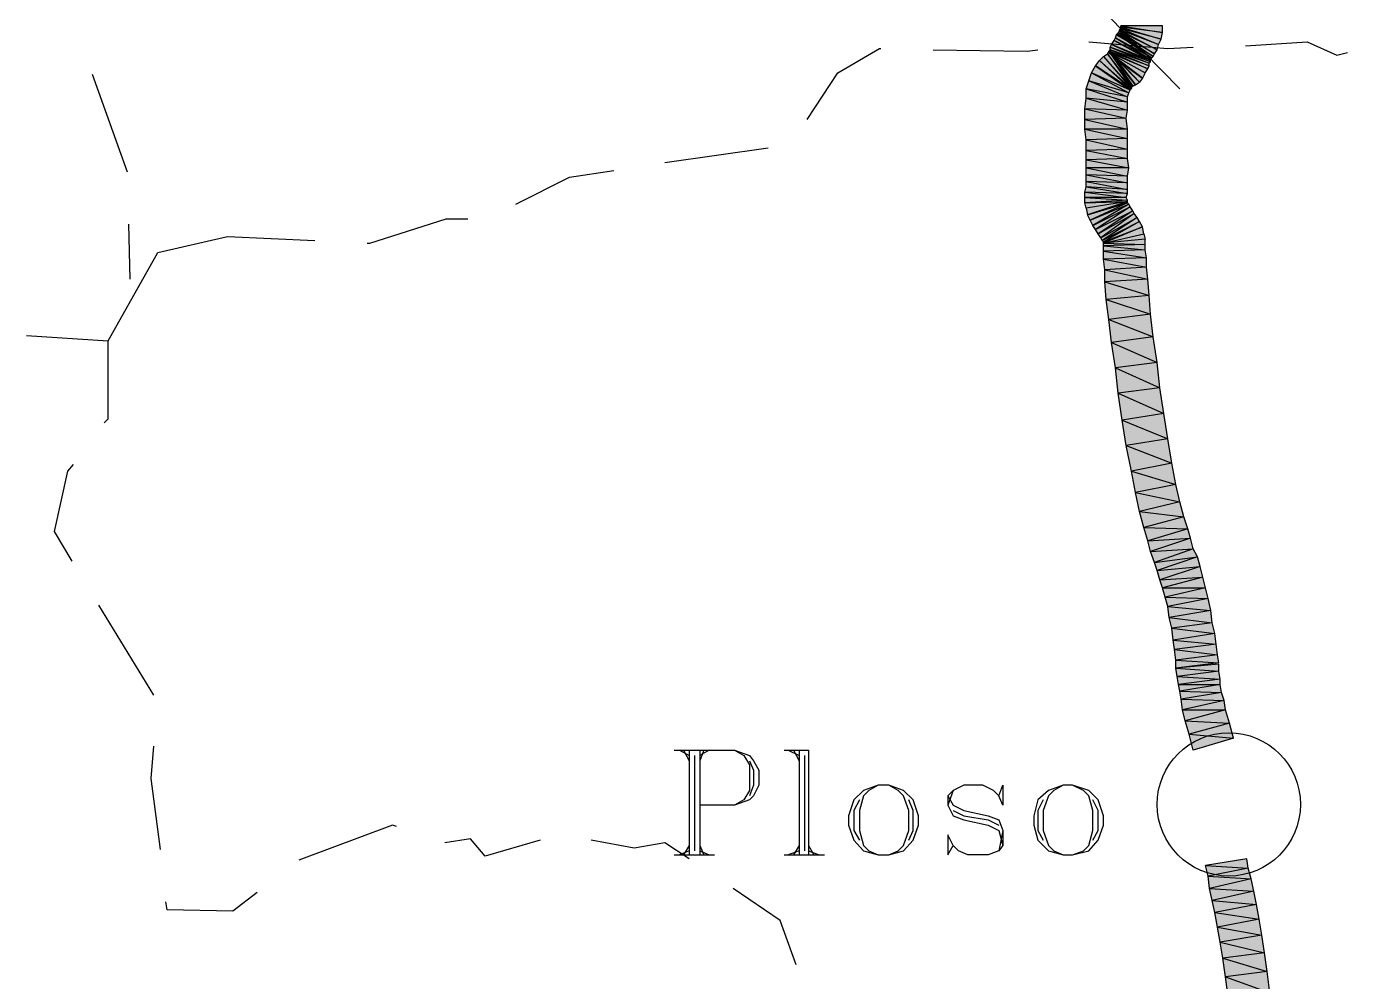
# Model space of a CAD drawing. Header units: millimetres. Extents: x 658 to 813, y 806 to 883.
# Drawn here: x 801.383 to 804.378, y 862.86 to 865.024 of the extents above; entities that cross this region are included whole.
import ezdxf

# ---------------------------------------------------------------- set-up
doc = ezdxf.new("R2010")
doc.units = ezdxf.units.MM
doc.header["$LTSCALE"] = 0.1
doc.linetypes.add('atContinuous2', pattern=[0])
for name, color, linetype in [('BATKAB', 7, 'Continuous'), ('KLEKTOR2', 7, 'Continuous'), ('SYMBOL', 7, 'Continuous'), ('TEXT', 8, 'Continuous'), ('zat_Mask_solid', 7, 'Continuous')]:
    doc.layers.add(name, color=color, linetype=linetype)

msp = doc.modelspace()

# ---------------------------------------------------------------- hatches: boundary and pattern name
at = {"layer": 'KLEKTOR2'}
for points in [[(803.8548, 865.0077), (803.9338, 864.953), (803.8517, 864.9986)], [(803.9368, 864.9561), (803.8548, 865.0077), (803.9338, 864.953)], [(803.8517, 864.9986), (803.9308, 864.95), (803.8487, 864.9925)], [(803.9338, 864.953), (803.8517, 864.9986), (803.9308, 864.95)], [(803.8578, 864.9469), (803.9125, 864.9074), (803.9064, 864.8983)], [(803.8791, 864.6277), (803.7879, 864.5973), (803.8791, 864.6247)], [(803.7879, 864.5973), (803.8791, 864.6247), (803.794, 864.5852)], [(803.8791, 864.6247), (803.794, 864.5852), (803.8821, 864.6217)], [(803.794, 864.5852), (803.8821, 864.6217), (803.8, 864.573)], [(803.8821, 864.6217), (803.8, 864.573), (803.8852, 864.6156)], [(803.8, 864.573), (803.8852, 864.6156), (803.8061, 864.5639)], [(803.8852, 864.6156), (803.8061, 864.5639), (803.8912, 864.6065)], [(803.8061, 864.5639), (803.8912, 864.6065), (803.8122, 864.5548)], [(803.8912, 864.6065), (803.8122, 864.5548), (803.8943, 864.6004)], [(803.8122, 864.5548), (803.8943, 864.6004), (803.8183, 864.5457)], [(803.8943, 864.6004), (803.8183, 864.5457), (803.9004, 864.5913)], [(803.8183, 864.5457), (803.9004, 864.5913), (803.8213, 864.5396)], [(803.9004, 864.5913), (803.8213, 864.5396), (803.9064, 864.5821)], [(803.8213, 864.5396), (803.9064, 864.5821), (803.8244, 864.5365)], [(803.9064, 864.5821), (803.8244, 864.5365), (803.9125, 864.57)], [(803.9186, 864.5426), (803.8244, 864.5335), (803.9186, 864.5305)], [(803.8244, 864.5335), (803.9186, 864.5305), (803.8244, 864.5274)], [(803.9186, 864.5305), (803.8244, 864.5274), (803.9186, 864.5183)], [(803.8244, 864.5274), (803.9186, 864.5183), (803.8244, 864.5153)], [(803.9186, 864.5183), (803.8244, 864.5153), (803.9216, 864.5001)], [(803.8244, 864.5153), (803.9216, 864.5001), (803.8244, 864.497)], [(803.9216, 864.5001), (803.8244, 864.497), (803.9216, 864.4788)], [(803.8244, 864.497), (803.9216, 864.4788), (803.8274, 864.4727)], [(803.9216, 864.4788), (803.8274, 864.4727), (803.9247, 864.4514)], [(803.8274, 864.4727), (803.9247, 864.4514), (803.8274, 864.4453)], [(803.9247, 864.4514), (803.8274, 864.4453), (803.9277, 864.4149)], [(803.8274, 864.4453), (803.9277, 864.4149), (803.8304, 864.4058)], [(803.9277, 864.4149), (803.8304, 864.4058), (803.9308, 864.3724)], [(803.8304, 864.4058), (803.9308, 864.3724), (803.8365, 864.3602)], [(803.9308, 864.3724), (803.8365, 864.3602), (803.9368, 864.3207)], [(803.8365, 864.3602), (803.9368, 864.3207), (803.8426, 864.3085)], [(803.9368, 864.3207), (803.8426, 864.3085), (803.946, 864.2629)], [(803.8426, 864.3085), (803.946, 864.2629), (803.8517, 864.2508)], [(803.946, 864.2629), (803.8517, 864.2508), (803.952, 864.2052)], [(803.8517, 864.2508), (803.952, 864.2052), (803.8578, 864.193)], [(803.952, 864.2052), (803.8578, 864.193), (803.9612, 864.1474)], [(803.8578, 864.193), (803.9612, 864.1474), (803.8669, 864.1322)], [(803.9612, 864.1474), (803.8669, 864.1322), (803.9703, 864.0896)], [(803.8669, 864.1322), (803.9703, 864.0896), (803.876, 864.0744)], [(803.9703, 864.0896), (803.876, 864.0744), (803.9794, 864.0349)], [(803.876, 864.0744), (803.9794, 864.0349), (803.8882, 864.0167)], [(803.9794, 864.0349), (803.8882, 864.0167), (803.9885, 863.9863)], [(803.8882, 864.0167), (803.9885, 863.9863), (803.8973, 863.968)], [(803.9885, 863.9863), (803.8973, 863.968), (803.9976, 863.9468)], [(803.8973, 863.968), (803.9976, 863.9468), (803.9064, 863.9255)], [(803.9976, 863.9468), (803.9064, 863.9255), (804.0068, 863.9133)], [(803.9064, 863.9255), (804.0068, 863.9133), (803.9156, 863.889)], [(804.0068, 863.9133), (803.9156, 863.889), (804.0159, 863.886)], [(803.9156, 863.889), (804.0159, 863.886), (803.9247, 863.8586)], [(804.0159, 863.886), (803.9247, 863.8586), (804.022, 863.8647)], [(803.9247, 863.8586), (804.022, 863.8647), (803.9308, 863.8343)], [(804.022, 863.8647), (803.9308, 863.8343), (804.028, 863.8404)], [(803.9308, 863.8343), (804.028, 863.8404), (803.9399, 863.81)], [(804.028, 863.8404), (803.9399, 863.81), (804.0372, 863.8221)], [(803.9399, 863.81), (804.0372, 863.8221), (803.946, 863.7917)], [(804.0372, 863.8221), (803.946, 863.7917), (804.0432, 863.8008)], [(803.946, 863.7917), (804.0432, 863.8008), (803.952, 863.7704)], [(804.0432, 863.8008), (803.952, 863.7704), (804.0493, 863.7765)], [(803.952, 863.7704), (804.0493, 863.7765), (803.9581, 863.7522)], [(804.0493, 863.7765), (803.9581, 863.7522), (804.0554, 863.7522)], [(803.9581, 863.7522), (804.0554, 863.7522), (803.9642, 863.7309)], [(804.0554, 863.7522), (803.9642, 863.7309), (804.0615, 863.7279)], [(803.9642, 863.7309), (804.0615, 863.7279), (803.9703, 863.7096)], [(804.0615, 863.7279), (803.9703, 863.7096), (804.0676, 863.7005)], [(803.9703, 863.7096), (804.0676, 863.7005), (803.9733, 863.6853)], [(804.0676, 863.7005), (803.9733, 863.6853), (804.0706, 863.6732)], [(803.9733, 863.6853), (804.0706, 863.6732), (803.9794, 863.661)], [(804.0706, 863.6732), (803.9794, 863.661), (804.0767, 863.6488)], [(803.9794, 863.661), (804.0767, 863.6488), (803.9824, 863.6336)], [(804.0767, 863.6488), (803.9824, 863.6336), (804.0797, 863.6245)], [(803.9824, 863.6336), (804.0797, 863.6245), (803.9855, 863.6124)], [(804.0797, 863.6245), (803.9855, 863.6124), (804.0828, 863.6002)], [(803.9855, 863.6124), (804.0828, 863.6002), (803.9885, 863.588)], [(804.0828, 863.6002), (803.9885, 863.588), (804.0858, 863.582)], [(803.9885, 863.588), (804.0858, 863.582), (803.9885, 863.5698)], [(804.0858, 863.5789), (803.9885, 863.5698), (804.0858, 863.5637)], [(803.9885, 863.5698), (804.0858, 863.5637), (803.9916, 863.5516)], [(804.0858, 863.5637), (803.9916, 863.5516), (804.0888, 863.5455)], [(804.1496, 863.1381), (804.0554, 863.1229), (804.1527, 863.1168)], [(804.0554, 863.1229), (804.1527, 863.1168), (804.0615, 863.0986)], [(804.1527, 863.1168), (804.0615, 863.0986), (804.1588, 863.0925)], [(804.0615, 863.0986), (804.1588, 863.0925), (804.0645, 863.0712)], [(804.1588, 863.0925), (804.0645, 863.0712), (804.1648, 863.0651)], [(804.0645, 863.0712), (804.1648, 863.0651), (804.0706, 863.0439)], [(804.1648, 863.0651), (804.0706, 863.0439), (804.1709, 863.0347)], [(804.0706, 863.0439), (804.1709, 863.0347), (804.0767, 863.0165)], [(804.1709, 863.0347), (804.0767, 863.0165), (804.177, 863.0013)], [(804.0767, 863.0165), (804.177, 863.0013), (804.0828, 862.9831)], [(804.177, 863.0013), (804.0828, 862.9831), (804.1831, 862.9648)], [(804.0828, 862.9831), (804.1831, 862.9648), (804.0888, 862.9496)], [(804.1831, 862.9648), (804.0888, 862.9496), (804.1892, 862.9253)], [(804.0888, 862.9496), (804.1892, 862.9253), (804.0949, 862.9131)], [(804.1892, 862.9253), (804.0949, 862.9131), (804.1952, 862.8827)], [(804.0949, 862.9131), (804.1952, 862.8827), (804.101, 862.8706)], [(804.1952, 862.8827), (804.101, 862.8706), (804.2013, 862.8341)], [(804.101, 862.8706), (804.2013, 862.8341), (804.1071, 862.825)]]:
    msp.add_hatch(color=7, dxfattribs=at).paths.add_polyline_path(points)
h = msp.add_hatch(color=7, dxfattribs=at)
h.paths.add_polyline_path([(803.949, 864.9834), (803.8608, 865.0169), (803.946, 864.9713)])
h.paths.add_polyline_path([(803.8608, 865.0169), (803.946, 864.9713), (803.8608, 865.0138)], flags=17)
h = msp.add_hatch(color=7, dxfattribs=at)
h.paths.add_polyline_path([(803.9581, 865.026), (803.8639, 865.026), (803.9581, 865.0108)], flags=17)
h.paths.add_polyline_path([(803.8639, 865.026), (803.9581, 865.0108), (803.8639, 865.0229)], flags=17)
h = msp.add_hatch(color=7, dxfattribs=at)
h.paths.add_polyline_path([(803.9581, 865.0108), (803.8639, 865.0229), (803.9551, 864.9956)])
h.paths.add_polyline_path([(803.8639, 865.0229), (803.9551, 864.9956), (803.8639, 865.0199)], flags=17)
h = msp.add_hatch(color=7, dxfattribs=at)
h.paths.add_polyline_path([(803.9308, 864.9469), (803.8426, 864.9834), (803.9308, 864.9439)], flags=17)
h.paths.add_polyline_path([(803.8426, 864.9834), (803.9308, 864.9439), (803.8396, 864.9773)])
h = msp.add_hatch(color=7, dxfattribs=at)
h.paths.add_polyline_path([(803.9308, 864.95), (803.8487, 864.9925), (803.9308, 864.9469)], flags=17)
h.paths.add_polyline_path([(803.8487, 864.9925), (803.9308, 864.9469), (803.8426, 864.9834)])
h = msp.add_hatch(color=7, dxfattribs=at)
h.paths.add_polyline_path([(803.8882, 864.8861), (803.8244, 864.9561), (803.8882, 864.8831)], flags=17)
h.paths.add_polyline_path([(803.8244, 864.9561), (803.8882, 864.8831), (803.8152, 864.9469)])
h.paths.add_polyline_path([(803.8882, 864.8831), (803.8152, 864.9469), (803.8852, 864.8831)], flags=17)
h = msp.add_hatch(color=7, dxfattribs=at)
h.paths.add_polyline_path([(803.9277, 864.9409), (803.8396, 864.9713), (803.9277, 864.9348)], flags=17)
h.paths.add_polyline_path([(803.8396, 864.9713), (803.9277, 864.9348), (803.8365, 864.9682)])
h = msp.add_hatch(color=7, dxfattribs=at)
h.paths.add_polyline_path([(803.9277, 864.9348), (803.8365, 864.9682), (803.9247, 864.9287)])
h.paths.add_polyline_path([(803.8365, 864.9682), (803.9247, 864.9287), (803.8365, 864.9652)], flags=17)
h = msp.add_hatch(color=7, dxfattribs=at)
h.paths.add_polyline_path([(803.8396, 864.9682), (803.8973, 864.8922), (803.8365, 864.9682)], flags=17)
h.paths.add_polyline_path([(803.8973, 864.8922), (803.8365, 864.9682), (803.8912, 864.8892)])
h = msp.add_hatch(color=7, dxfattribs=at)
h.paths.add_polyline_path([(803.9308, 864.9439), (803.8396, 864.9773), (803.9277, 864.9409)])
h.paths.add_polyline_path([(803.8396, 864.9773), (803.9277, 864.9409), (803.8396, 864.9713)], flags=17)
h = msp.add_hatch(color=7, dxfattribs=at)
h.paths.add_polyline_path([(803.8852, 864.8831), (803.8061, 864.9348), (803.8852, 864.8801)], flags=17)
h.paths.add_polyline_path([(803.8061, 864.9348), (803.8852, 864.8801), (803.797, 864.9196)])
h = msp.add_hatch(color=7, dxfattribs=at)
h.paths.add_polyline_path([(803.8791, 864.8527), (803.7848, 864.8618), (803.8791, 864.8345)], flags=17)
h.paths.add_polyline_path([(803.7848, 864.8618), (803.8791, 864.8345), (803.7818, 864.8375)])
h = msp.add_hatch(color=7, dxfattribs=at)
h.paths.add_polyline_path([(803.8791, 864.8649), (803.7848, 864.8831), (803.8791, 864.8527)], flags=17)
h.paths.add_polyline_path([(803.7848, 864.8831), (803.8791, 864.8527), (803.7848, 864.8618)], flags=17)
h = msp.add_hatch(color=7, dxfattribs=at)
h.paths.add_polyline_path([(803.876, 864.8162), (803.7818, 864.8132), (803.8791, 864.7919)])
h.paths.add_polyline_path([(803.7818, 864.8132), (803.8791, 864.7919), (803.7818, 864.7919)], flags=17)
h = msp.add_hatch(color=7, dxfattribs=at)
h.paths.add_polyline_path([(803.8791, 864.7919), (803.7818, 864.7919), (803.8791, 864.7706)], flags=17)
h.paths.add_polyline_path([(803.7818, 864.7919), (803.8791, 864.7706), (803.7848, 864.7676)])
h = msp.add_hatch(color=7, dxfattribs=at)
h.paths.add_polyline_path([(803.8791, 864.725), (803.7848, 864.722), (803.8821, 864.7037)])
h.paths.add_polyline_path([(803.7848, 864.722), (803.8821, 864.7037), (803.7848, 864.7037)], flags=17)
h = msp.add_hatch(color=7, dxfattribs=at)
h.paths.add_polyline_path([(803.8821, 864.7037), (803.7848, 864.7037), (803.8791, 864.6855)])
h.paths.add_polyline_path([(803.7848, 864.7037), (803.8791, 864.6855), (803.7848, 864.6885)], flags=17)
h = msp.add_hatch(color=7, dxfattribs=at)
h.paths.add_polyline_path([(803.8791, 864.6855), (803.7848, 864.6885), (803.8791, 864.6703)], flags=17)
h.paths.add_polyline_path([(803.7848, 864.6885), (803.8791, 864.6703), (803.7848, 864.6733)], flags=17)
h = msp.add_hatch(color=7, dxfattribs=at)
h.paths.add_polyline_path([(803.8791, 864.6551), (803.7848, 864.6612), (803.8791, 864.646)], flags=17)
h.paths.add_polyline_path([(803.7848, 864.6612), (803.8791, 864.646), (803.7818, 864.649)])
h = msp.add_hatch(color=7, dxfattribs=at)
h.paths.add_polyline_path([(803.8791, 864.646), (803.7818, 864.649), (803.876, 864.6369)])
h.paths.add_polyline_path([(803.7818, 864.649), (803.876, 864.6369), (803.7818, 864.6369)], flags=17)
h = msp.add_hatch(color=7, dxfattribs=at)
h.paths.add_polyline_path([(803.8791, 864.6703), (803.7848, 864.6733), (803.8791, 864.6551)], flags=17)
h.paths.add_polyline_path([(803.7848, 864.6733), (803.8791, 864.6551), (803.7848, 864.6612)], flags=17)
h = msp.add_hatch(color=7, dxfattribs=at)
h.paths.add_polyline_path([(803.876, 864.6369), (803.7818, 864.6369), (803.8791, 864.6308)], flags=17)
h.paths.add_polyline_path([(803.7818, 864.6369), (803.8791, 864.6308), (803.7818, 864.6247)])
h.paths.add_polyline_path([(803.8791, 864.6308), (803.7818, 864.6247), (803.8791, 864.6277)], flags=17)
h = msp.add_hatch(color=7, dxfattribs=at)
h.paths.add_polyline_path([(803.8244, 864.5365), (803.9125, 864.57), (803.8244, 864.5335)], flags=17)
h.paths.add_polyline_path([(803.9125, 864.57), (803.8244, 864.5335), (803.9156, 864.5548)])
h = msp.add_hatch(color=7, dxfattribs=at)
h.paths.add_polyline_path([(803.9916, 863.5516), (804.0888, 863.5455), (803.9946, 863.5333)])
h.paths.add_polyline_path([(804.0888, 863.5455), (803.9946, 863.5333), (804.0888, 863.5333)], flags=17)
at = {"layer": 'zat_Mask_solid'}
for points in [[(803.8578, 865.0108), (803.9368, 864.9561), (803.8548, 865.0047)], [(803.8608, 865.0138), (803.9399, 864.9621), (803.8578, 865.0108)], [(803.9399, 864.9621), (803.8578, 865.0108), (803.9368, 864.9561)], [(803.8639, 865.0199), (803.949, 864.9834), (803.8608, 865.0169)], [(803.946, 864.9713), (803.8608, 865.0138), (803.9399, 864.9621)], [(803.9551, 864.9956), (803.8639, 865.0199), (803.949, 864.9834)], [(803.8335, 864.9621), (803.8882, 864.8861), (803.8244, 864.9561)], [(803.8365, 864.9682), (803.8912, 864.8892), (803.8335, 864.9621)], [(803.8912, 864.8892), (803.8335, 864.9621), (803.8882, 864.8861)], [(803.8578, 864.9469), (803.8396, 864.9682), (803.8365, 864.9652)], [(803.9247, 864.9287), (803.8365, 864.9652), (803.9186, 864.9196)], [(803.8365, 864.9652), (803.9186, 864.9196), (803.9125, 864.9074)], [(803.9064, 864.8983), (803.8396, 864.9682), (803.8973, 864.8922)], [(803.797, 864.9196), (803.8821, 864.874), (803.7909, 864.9013)], [(803.8852, 864.8801), (803.797, 864.9196), (803.8821, 864.874)], [(803.8152, 864.9469), (803.8852, 864.8831), (803.8061, 864.9348)], [(803.7909, 864.9013), (803.8791, 864.8649), (803.7848, 864.8831)], [(803.8821, 864.874), (803.7909, 864.9013), (803.8791, 864.8649)], [(803.8791, 864.8345), (803.7818, 864.8375), (803.876, 864.8162)], [(803.7818, 864.8375), (803.876, 864.8162), (803.7818, 864.8132)], [(803.8791, 864.7706), (803.7848, 864.7676), (803.8791, 864.7463)], [(803.7848, 864.7676), (803.8791, 864.7463), (803.7848, 864.7433)], [(803.8791, 864.7463), (803.7848, 864.7433), (803.8791, 864.725)], [(803.7848, 864.7433), (803.8791, 864.725), (803.7848, 864.722)], [(803.7818, 864.6247), (803.8791, 864.6277), (803.7848, 864.6125)], [(803.8791, 864.6277), (803.7848, 864.6125), (803.7879, 864.5973)], [(803.8244, 864.5335), (803.9156, 864.5548), (803.9186, 864.5426)], [(803.9946, 863.5333), (804.0888, 863.5333), (803.9976, 863.5181)], [(804.0888, 863.5333), (803.9976, 863.5181), (804.0919, 863.5151)], [(803.9976, 863.5181), (804.0919, 863.5151), (804.0007, 863.4999)], [(804.0919, 863.5151), (804.0007, 863.4999), (804.098, 863.4968)], [(804.0007, 863.4999), (804.098, 863.4968), (804.0037, 863.4756)], [(804.098, 863.4968), (804.0037, 863.4756), (804.101, 863.4756)], [(804.0037, 863.4756), (804.101, 863.4756), (804.0098, 863.4512)], [(804.101, 863.4756), (804.0098, 863.4512), (804.1101, 863.4452)], [(804.0098, 863.4512), (804.1101, 863.4452), (804.0189, 863.4208)], [(804.1101, 863.4452), (804.0189, 863.4208), (804.1192, 863.4117)], [(804.0189, 863.4208), (804.1192, 863.4117), (804.028, 863.3844)]]:
    msp.add_hatch(color=7, dxfattribs=at).paths.add_polyline_path(points)

# ---------------------------------------------------------------- linework, layer by layer
at = {"layer": 'BATKAB', "color": 7}
for points in [[(803.7909, 864.9895), (803.9703, 864.9743), (804.028, 864.9773)], [(804.1466, 864.9804), (804.2864, 864.9895), (804.3533, 864.9591), (804.3776, 864.9652)], [(803.1525, 864.8132), (803.2224, 864.9196), (803.3167, 864.9743), (803.3197, 864.9743)], [(803.4383, 864.9713), (803.6511, 864.9682), (803.6754, 864.9713)], [(801.5322, 864.9165), (801.6112, 864.6946)], [(802.8303, 864.7159), (803.0643, 864.7493)], [(802.4928, 864.6217), (802.6144, 864.6825), (802.7147, 864.6977)], [(801.6142, 864.5761), (801.6173, 864.4514)], [(802.1554, 864.5335), (802.1614, 864.5335), (802.3347, 864.5882), (802.3834, 864.5882)], [(801.5686, 864.3116), (801.6811, 864.5122), (801.8392, 864.5487)], [(801.8392, 864.5487), (802.0368, 864.5396)], [(801.3832, 864.3237), (801.5686, 864.3116)], [(801.5595, 864.1261), (801.5686, 864.1352), (801.5686, 864.3116)], [(801.4866, 863.813), (801.447, 863.8799), (801.4774, 864.0167), (801.4896, 864.0319)], [(801.672, 863.509), (801.5474, 863.7127)], [(801.6872, 863.1594), (801.6659, 863.3205), (801.672, 863.3935)], [(802.2222, 863.2111), (802.2131, 863.2141), (802.0003, 863.1351)], [(802.5475, 863.1807), (802.4229, 863.1442), (802.3895, 863.1837), (802.3317, 863.1746)], [(802.885, 863.1381), (802.8303, 863.1746), (802.7603, 863.1624), (802.6631, 863.1807)], [(801.9061, 863.0621), (801.8514, 863.0195), (801.7024, 863.0226), (801.6994, 863.0408)], [(803.1282, 862.8979), (803.0917, 862.9983), (802.9853, 863.0712)]]:
    msp.add_lwpolyline(points, dxfattribs=at)
at = {"layer": 'KLEKTOR2', "color": 7}
for points in [[(803.8548, 865.0077), (803.9338, 864.953), (803.8517, 864.9986), (803.8548, 865.0077)], [(803.8578, 865.0108), (803.9368, 864.9561), (803.8548, 865.0047), (803.8578, 865.0108)], [(803.9368, 864.9561), (803.8548, 865.0077), (803.9338, 864.953), (803.9368, 864.9561)], [(803.8608, 865.0138), (803.9399, 864.9621), (803.8578, 865.0108), (803.8608, 865.0138)], [(803.9399, 864.9621), (803.8578, 865.0108), (803.9368, 864.9561), (803.9399, 864.9621)], [(803.8639, 865.0199), (803.949, 864.9834), (803.8608, 865.0169), (803.8639, 865.0199)], [(803.949, 864.9834), (803.8608, 865.0169), (803.946, 864.9713), (803.949, 864.9834)], [(803.8608, 865.0169), (803.946, 864.9713), (803.8608, 865.0138), (803.8608, 865.0169)], [(803.946, 864.9713), (803.8608, 865.0138), (803.9399, 864.9621), (803.946, 864.9713)], [(803.9581, 865.026), (803.8639, 865.026), (803.9581, 865.0108), (803.9581, 865.026)], [(803.8639, 865.026), (803.9581, 865.0108), (803.8639, 865.0229), (803.8639, 865.026)], [(803.9581, 865.0108), (803.8639, 865.0229), (803.9551, 864.9956), (803.9581, 865.0108)], [(803.8639, 865.0229), (803.9551, 864.9956), (803.8639, 865.0199), (803.8639, 865.0229)], [(803.9551, 864.9956), (803.8639, 865.0199), (803.949, 864.9834), (803.9551, 864.9956)], [(803.8426, 864.9834), (803.9308, 864.9439), (803.8396, 864.9773), (803.8426, 864.9834)], [(803.8487, 864.9925), (803.9308, 864.9469), (803.8426, 864.9834), (803.8487, 864.9925)], [(803.9308, 864.9469), (803.8426, 864.9834), (803.9308, 864.9439), (803.9308, 864.9469)], [(803.8517, 864.9986), (803.9308, 864.95), (803.8487, 864.9925), (803.8517, 864.9986)], [(803.9308, 864.95), (803.8487, 864.9925), (803.9308, 864.9469), (803.9308, 864.95)], [(803.9338, 864.953), (803.8517, 864.9986), (803.9308, 864.95), (803.9338, 864.953)], [(803.8244, 864.9561), (803.8882, 864.8831), (803.8152, 864.9469), (803.8244, 864.9561)], [(803.8335, 864.9621), (803.8882, 864.8861), (803.8244, 864.9561), (803.8335, 864.9621)], [(803.8882, 864.8861), (803.8244, 864.9561), (803.8882, 864.8831), (803.8882, 864.8861)], [(803.8365, 864.9682), (803.8912, 864.8892), (803.8335, 864.9621), (803.8365, 864.9682)], [(803.8912, 864.8892), (803.8335, 864.9621), (803.8882, 864.8861), (803.8912, 864.8892)], [(803.8396, 864.9713), (803.9277, 864.9348), (803.8365, 864.9682), (803.8396, 864.9713)], [(803.9277, 864.9348), (803.8365, 864.9682), (803.9247, 864.9287), (803.9277, 864.9348)], [(803.8365, 864.9682), (803.9247, 864.9287), (803.8365, 864.9652), (803.8365, 864.9682)], [(803.8578, 864.9469), (803.8396, 864.9682), (803.8365, 864.9652), (803.8578, 864.9469)], [(803.8396, 864.9682), (803.8973, 864.8922), (803.8365, 864.9682), (803.8396, 864.9682)], [(803.8973, 864.8922), (803.8365, 864.9682), (803.8912, 864.8892), (803.8973, 864.8922)], [(803.9247, 864.9287), (803.8365, 864.9652), (803.9186, 864.9196), (803.9247, 864.9287)], [(803.8365, 864.9652), (803.9186, 864.9196), (803.9125, 864.9074), (803.8365, 864.9652)], [(803.9308, 864.9439), (803.8396, 864.9773), (803.9277, 864.9409), (803.9308, 864.9439)], [(803.8396, 864.9773), (803.9277, 864.9409), (803.8396, 864.9713), (803.8396, 864.9773)], [(803.9277, 864.9409), (803.8396, 864.9713), (803.9277, 864.9348), (803.9277, 864.9409)], [(803.9064, 864.8983), (803.8396, 864.9682), (803.8973, 864.8922), (803.9064, 864.8983)], [(803.797, 864.9196), (803.8821, 864.874), (803.7909, 864.9013), (803.797, 864.9196)], [(803.8061, 864.9348), (803.8852, 864.8801), (803.797, 864.9196), (803.8061, 864.9348)], [(803.8852, 864.8801), (803.797, 864.9196), (803.8821, 864.874), (803.8852, 864.8801)], [(803.8152, 864.9469), (803.8852, 864.8831), (803.8061, 864.9348), (803.8152, 864.9469)], [(803.8852, 864.8831), (803.8061, 864.9348), (803.8852, 864.8801), (803.8852, 864.8831)], [(803.8882, 864.8831), (803.8152, 864.9469), (803.8852, 864.8831), (803.8882, 864.8831)], [(803.8578, 864.9469), (803.9125, 864.9074), (803.9064, 864.8983), (803.8578, 864.9469)], [(803.7909, 864.9013), (803.8791, 864.8649), (803.7848, 864.8831), (803.7909, 864.9013)], [(803.8821, 864.874), (803.7909, 864.9013), (803.8791, 864.8649), (803.8821, 864.874)], [(803.7848, 864.8618), (803.8791, 864.8345), (803.7818, 864.8375), (803.7848, 864.8618)], [(803.8791, 864.8649), (803.7848, 864.8831), (803.8791, 864.8527), (803.8791, 864.8649)], [(803.7848, 864.8831), (803.8791, 864.8527), (803.7848, 864.8618), (803.7848, 864.8831)], [(803.8791, 864.8527), (803.7848, 864.8618), (803.8791, 864.8345), (803.8791, 864.8527)], [(803.8791, 864.8345), (803.7818, 864.8375), (803.876, 864.8162), (803.8791, 864.8345)], [(803.7818, 864.8375), (803.876, 864.8162), (803.7818, 864.8132), (803.7818, 864.8375)], [(803.876, 864.8162), (803.7818, 864.8132), (803.8791, 864.7919), (803.876, 864.8162)], [(803.7818, 864.8132), (803.8791, 864.7919), (803.7818, 864.7919), (803.7818, 864.8132)], [(803.8791, 864.7919), (803.7818, 864.7919), (803.8791, 864.7706), (803.8791, 864.7919)], [(803.7818, 864.7919), (803.8791, 864.7706), (803.7848, 864.7676), (803.7818, 864.7919)], [(803.8791, 864.7706), (803.7848, 864.7676), (803.8791, 864.7463), (803.8791, 864.7706)], [(803.7848, 864.7676), (803.8791, 864.7463), (803.7848, 864.7433), (803.7848, 864.7676)], [(803.8791, 864.7463), (803.7848, 864.7433), (803.8791, 864.725), (803.8791, 864.7463)], [(803.7848, 864.7433), (803.8791, 864.725), (803.7848, 864.722), (803.7848, 864.7433)], [(803.8791, 864.725), (803.7848, 864.722), (803.8821, 864.7037), (803.8791, 864.725)], [(803.7848, 864.722), (803.8821, 864.7037), (803.7848, 864.7037), (803.7848, 864.722)], [(803.8821, 864.7037), (803.7848, 864.7037), (803.8791, 864.6855), (803.8821, 864.7037)], [(803.7848, 864.7037), (803.8791, 864.6855), (803.7848, 864.6885), (803.7848, 864.7037)], [(803.8791, 864.6855), (803.7848, 864.6885), (803.8791, 864.6703), (803.8791, 864.6855)], [(803.7848, 864.6885), (803.8791, 864.6703), (803.7848, 864.6733), (803.7848, 864.6885)], [(803.7848, 864.6612), (803.8791, 864.646), (803.7818, 864.649), (803.7848, 864.6612)], [(803.8791, 864.646), (803.7818, 864.649), (803.876, 864.6369), (803.8791, 864.646)], [(803.7818, 864.649), (803.876, 864.6369), (803.7818, 864.6369), (803.7818, 864.649)], [(803.8791, 864.6703), (803.7848, 864.6733), (803.8791, 864.6551), (803.8791, 864.6703)], [(803.7848, 864.6733), (803.8791, 864.6551), (803.7848, 864.6612), (803.7848, 864.6733)], [(803.8791, 864.6551), (803.7848, 864.6612), (803.8791, 864.646), (803.8791, 864.6551)], [(803.876, 864.6369), (803.7818, 864.6369), (803.8791, 864.6308), (803.876, 864.6369)], [(803.7818, 864.6369), (803.8791, 864.6308), (803.7818, 864.6247), (803.7818, 864.6369)], [(803.8791, 864.6308), (803.7818, 864.6247), (803.8791, 864.6277), (803.8791, 864.6308)], [(803.7818, 864.6247), (803.8791, 864.6277), (803.7848, 864.6125), (803.7818, 864.6247)], [(803.8791, 864.6277), (803.7848, 864.6125), (803.7879, 864.5973), (803.8791, 864.6277)], [(803.8791, 864.6277), (803.7879, 864.5973), (803.8791, 864.6247), (803.8791, 864.6277)], [(803.7879, 864.5973), (803.8791, 864.6247), (803.794, 864.5852), (803.7879, 864.5973)], [(803.8791, 864.6247), (803.794, 864.5852), (803.8821, 864.6217), (803.8791, 864.6247)], [(803.794, 864.5852), (803.8821, 864.6217), (803.8, 864.573), (803.794, 864.5852)], [(803.8821, 864.6217), (803.8, 864.573), (803.8852, 864.6156), (803.8821, 864.6217)], [(803.8, 864.573), (803.8852, 864.6156), (803.8061, 864.5639), (803.8, 864.573)], [(803.8852, 864.6156), (803.8061, 864.5639), (803.8912, 864.6065), (803.8852, 864.6156)], [(803.8061, 864.5639), (803.8912, 864.6065), (803.8122, 864.5548), (803.8061, 864.5639)], [(803.8912, 864.6065), (803.8122, 864.5548), (803.8943, 864.6004), (803.8912, 864.6065)], [(803.8122, 864.5548), (803.8943, 864.6004), (803.8183, 864.5457), (803.8122, 864.5548)], [(803.8943, 864.6004), (803.8183, 864.5457), (803.9004, 864.5913), (803.8943, 864.6004)], [(803.8183, 864.5457), (803.9004, 864.5913), (803.8213, 864.5396), (803.8183, 864.5457)], [(803.9004, 864.5913), (803.8213, 864.5396), (803.9064, 864.5821), (803.9004, 864.5913)], [(803.8213, 864.5396), (803.9064, 864.5821), (803.8244, 864.5365), (803.8213, 864.5396)], [(803.9064, 864.5821), (803.8244, 864.5365), (803.9125, 864.57), (803.9064, 864.5821)], [(803.8244, 864.5365), (803.9125, 864.57), (803.8244, 864.5335), (803.8244, 864.5365)], [(803.9125, 864.57), (803.8244, 864.5335), (803.9156, 864.5548), (803.9125, 864.57)], [(803.8244, 864.5335), (803.9156, 864.5548), (803.9186, 864.5426), (803.8244, 864.5335)], [(803.9186, 864.5426), (803.8244, 864.5335), (803.9186, 864.5305), (803.9186, 864.5426)], [(803.8244, 864.5335), (803.9186, 864.5305), (803.8244, 864.5274), (803.8244, 864.5335)], [(803.9186, 864.5305), (803.8244, 864.5274), (803.9186, 864.5183), (803.9186, 864.5305)], [(803.8244, 864.5274), (803.9186, 864.5183), (803.8244, 864.5153), (803.8244, 864.5274)], [(803.9186, 864.5183), (803.8244, 864.5153), (803.9216, 864.5001), (803.9186, 864.5183)], [(803.8244, 864.5153), (803.9216, 864.5001), (803.8244, 864.497), (803.8244, 864.5153)], [(803.9216, 864.5001), (803.8244, 864.497), (803.9216, 864.4788), (803.9216, 864.5001)], [(803.8244, 864.497), (803.9216, 864.4788), (803.8274, 864.4727), (803.8244, 864.497)], [(803.9216, 864.4788), (803.8274, 864.4727), (803.9247, 864.4514), (803.9216, 864.4788)], [(803.8274, 864.4727), (803.9247, 864.4514), (803.8274, 864.4453), (803.8274, 864.4727)], [(803.9247, 864.4514), (803.8274, 864.4453), (803.9277, 864.4149), (803.9247, 864.4514)], [(803.8274, 864.4453), (803.9277, 864.4149), (803.8304, 864.4058), (803.8274, 864.4453)], [(803.9277, 864.4149), (803.8304, 864.4058), (803.9308, 864.3724), (803.9277, 864.4149)], [(803.8304, 864.4058), (803.9308, 864.3724), (803.8365, 864.3602), (803.8304, 864.4058)], [(803.9308, 864.3724), (803.8365, 864.3602), (803.9368, 864.3207), (803.9308, 864.3724)], [(803.8365, 864.3602), (803.9368, 864.3207), (803.8426, 864.3085), (803.8365, 864.3602)], [(803.9368, 864.3207), (803.8426, 864.3085), (803.946, 864.2629), (803.9368, 864.3207)], [(803.8426, 864.3085), (803.946, 864.2629), (803.8517, 864.2508), (803.8426, 864.3085)], [(803.946, 864.2629), (803.8517, 864.2508), (803.952, 864.2052), (803.946, 864.2629)], [(803.8517, 864.2508), (803.952, 864.2052), (803.8578, 864.193), (803.8517, 864.2508)], [(803.952, 864.2052), (803.8578, 864.193), (803.9612, 864.1474), (803.952, 864.2052)], [(803.8578, 864.193), (803.9612, 864.1474), (803.8669, 864.1322), (803.8578, 864.193)], [(803.9612, 864.1474), (803.8669, 864.1322), (803.9703, 864.0896), (803.9612, 864.1474)], [(803.8669, 864.1322), (803.9703, 864.0896), (803.876, 864.0744), (803.8669, 864.1322)], [(803.9703, 864.0896), (803.876, 864.0744), (803.9794, 864.0349), (803.9703, 864.0896)], [(803.876, 864.0744), (803.9794, 864.0349), (803.8882, 864.0167), (803.876, 864.0744)], [(803.9794, 864.0349), (803.8882, 864.0167), (803.9885, 863.9863), (803.9794, 864.0349)], [(803.8882, 864.0167), (803.9885, 863.9863), (803.8973, 863.968), (803.8882, 864.0167)], [(803.9885, 863.9863), (803.8973, 863.968), (803.9976, 863.9468), (803.9885, 863.9863)], [(803.8973, 863.968), (803.9976, 863.9468), (803.9064, 863.9255), (803.8973, 863.968)], [(803.9976, 863.9468), (803.9064, 863.9255), (804.0068, 863.9133), (803.9976, 863.9468)], [(803.9064, 863.9255), (804.0068, 863.9133), (803.9156, 863.889), (803.9064, 863.9255)], [(804.0068, 863.9133), (803.9156, 863.889), (804.0159, 863.886), (804.0068, 863.9133)], [(803.9156, 863.889), (804.0159, 863.886), (803.9247, 863.8586), (803.9156, 863.889)], [(804.0159, 863.886), (803.9247, 863.8586), (804.022, 863.8647), (804.0159, 863.886)], [(803.9247, 863.8586), (804.022, 863.8647), (803.9308, 863.8343), (803.9247, 863.8586)], [(804.022, 863.8647), (803.9308, 863.8343), (804.028, 863.8404), (804.022, 863.8647)], [(803.9308, 863.8343), (804.028, 863.8404), (803.9399, 863.81), (803.9308, 863.8343)], [(804.028, 863.8404), (803.9399, 863.81), (804.0372, 863.8221), (804.028, 863.8404)], [(803.9399, 863.81), (804.0372, 863.8221), (803.946, 863.7917), (803.9399, 863.81)], [(804.0372, 863.8221), (803.946, 863.7917), (804.0432, 863.8008), (804.0372, 863.8221)], [(803.946, 863.7917), (804.0432, 863.8008), (803.952, 863.7704), (803.946, 863.7917)], [(804.0432, 863.8008), (803.952, 863.7704), (804.0493, 863.7765), (804.0432, 863.8008)], [(803.952, 863.7704), (804.0493, 863.7765), (803.9581, 863.7522), (803.952, 863.7704)], [(804.0493, 863.7765), (803.9581, 863.7522), (804.0554, 863.7522), (804.0493, 863.7765)], [(803.9581, 863.7522), (804.0554, 863.7522), (803.9642, 863.7309), (803.9581, 863.7522)], [(804.0554, 863.7522), (803.9642, 863.7309), (804.0615, 863.7279), (804.0554, 863.7522)], [(803.9642, 863.7309), (804.0615, 863.7279), (803.9703, 863.7096), (803.9642, 863.7309)], [(804.0615, 863.7279), (803.9703, 863.7096), (804.0676, 863.7005), (804.0615, 863.7279)], [(803.9703, 863.7096), (804.0676, 863.7005), (803.9733, 863.6853), (803.9703, 863.7096)], [(804.0676, 863.7005), (803.9733, 863.6853), (804.0706, 863.6732), (804.0676, 863.7005)], [(803.9733, 863.6853), (804.0706, 863.6732), (803.9794, 863.661), (803.9733, 863.6853)], [(804.0706, 863.6732), (803.9794, 863.661), (804.0767, 863.6488), (804.0706, 863.6732)], [(803.9794, 863.661), (804.0767, 863.6488), (803.9824, 863.6336), (803.9794, 863.661)], [(804.0767, 863.6488), (803.9824, 863.6336), (804.0797, 863.6245), (804.0767, 863.6488)], [(803.9824, 863.6336), (804.0797, 863.6245), (803.9855, 863.6124), (803.9824, 863.6336)], [(804.0797, 863.6245), (803.9855, 863.6124), (804.0828, 863.6002), (804.0797, 863.6245)], [(803.9855, 863.6124), (804.0828, 863.6002), (803.9885, 863.588), (803.9855, 863.6124)], [(804.0828, 863.6002), (803.9885, 863.588), (804.0858, 863.582), (804.0828, 863.6002)], [(803.9885, 863.588), (804.0858, 863.582), (803.9885, 863.5698), (803.9885, 863.588)], [(804.0858, 863.5789), (803.9885, 863.5698), (804.0858, 863.5637), (804.0858, 863.5789)], [(803.9885, 863.5698), (804.0858, 863.5637), (803.9916, 863.5516), (803.9885, 863.5698)], [(804.0858, 863.5637), (803.9916, 863.5516), (804.0888, 863.5455), (804.0858, 863.5637)], [(803.9916, 863.5516), (804.0888, 863.5455), (803.9946, 863.5333), (803.9916, 863.5516)], [(804.0888, 863.5455), (803.9946, 863.5333), (804.0888, 863.5333), (804.0888, 863.5455)], [(803.9946, 863.5333), (804.0888, 863.5333), (803.9976, 863.5181), (803.9946, 863.5333)], [(804.0888, 863.5333), (803.9976, 863.5181), (804.0919, 863.5151), (804.0888, 863.5333)], [(803.9976, 863.5181), (804.0919, 863.5151), (804.0007, 863.4999), (803.9976, 863.5181)], [(804.0919, 863.5151), (804.0007, 863.4999), (804.098, 863.4968), (804.0919, 863.5151)], [(804.0007, 863.4999), (804.098, 863.4968), (804.0037, 863.4756), (804.0007, 863.4999)], [(804.098, 863.4968), (804.0037, 863.4756), (804.101, 863.4756), (804.098, 863.4968)], [(804.0037, 863.4756), (804.101, 863.4756), (804.0098, 863.4512), (804.0037, 863.4756)], [(804.101, 863.4756), (804.0098, 863.4512), (804.1101, 863.4452), (804.101, 863.4756)], [(804.0098, 863.4512), (804.1101, 863.4452), (804.0189, 863.4208), (804.0098, 863.4512)], [(804.1101, 863.4452), (804.0189, 863.4208), (804.1192, 863.4117), (804.1101, 863.4452)], [(804.0189, 863.4208), (804.1192, 863.4117), (804.028, 863.3844), (804.0189, 863.4208)], [(804.1496, 863.1381), (804.0554, 863.1229), (804.1527, 863.1168), (804.1496, 863.1381)], [(804.0554, 863.1229), (804.1527, 863.1168), (804.0615, 863.0986), (804.0554, 863.1229)], [(804.1527, 863.1168), (804.0615, 863.0986), (804.1588, 863.0925), (804.1527, 863.1168)], [(804.0615, 863.0986), (804.1588, 863.0925), (804.0645, 863.0712), (804.0615, 863.0986)], [(804.1588, 863.0925), (804.0645, 863.0712), (804.1648, 863.0651), (804.1588, 863.0925)], [(804.0645, 863.0712), (804.1648, 863.0651), (804.0706, 863.0439), (804.0645, 863.0712)], [(804.1648, 863.0651), (804.0706, 863.0439), (804.1709, 863.0347), (804.1648, 863.0651)], [(804.0706, 863.0439), (804.1709, 863.0347), (804.0767, 863.0165), (804.0706, 863.0439)], [(804.1709, 863.0347), (804.0767, 863.0165), (804.177, 863.0013), (804.1709, 863.0347)], [(804.0767, 863.0165), (804.177, 863.0013), (804.0828, 862.9831), (804.0767, 863.0165)], [(804.177, 863.0013), (804.0828, 862.9831), (804.1831, 862.9648), (804.177, 863.0013)], [(804.0828, 862.9831), (804.1831, 862.9648), (804.0888, 862.9496), (804.0828, 862.9831)], [(804.1831, 862.9648), (804.0888, 862.9496), (804.1892, 862.9253), (804.1831, 862.9648)], [(804.0888, 862.9496), (804.1892, 862.9253), (804.0949, 862.9131), (804.0888, 862.9496)], [(804.1892, 862.9253), (804.0949, 862.9131), (804.1952, 862.8827), (804.1892, 862.9253)], [(804.0949, 862.9131), (804.1952, 862.8827), (804.101, 862.8706), (804.0949, 862.9131)], [(804.1952, 862.8827), (804.101, 862.8706), (804.2013, 862.8341), (804.1952, 862.8827)], [(804.101, 862.8706), (804.2013, 862.8341), (804.1071, 862.825), (804.101, 862.8706)]]:
    msp.add_lwpolyline(points, dxfattribs=at)
at = {"layer": 'SYMBOL', "color": 7, "linetype": 'atContinuous2'}
msp.add_circle((804.1084, 863.2615), 0.1624, dxfattribs=at)
at = {"layer": 'TEXT', "color": 7}
for points in [[(803.8335, 865.0503), (803.9976, 864.8831)], [(802.8515, 863.3844), (802.9883, 863.3844), (803.0218, 863.3722), (803.0309, 863.36), (803.0431, 863.3388), (803.0431, 863.3053), (803.0309, 863.281), (803.0218, 863.2719), (802.9883, 863.2597), (802.9093, 863.2597)], [(802.8637, 863.3844), (802.885, 863.3722)], [(802.8728, 863.3844), (802.885, 863.36)], [(802.885, 863.3844), (802.885, 863.1472)], [(802.8971, 863.3722), (802.8971, 863.1563)], [(802.9093, 863.3844), (802.9093, 863.1472)], [(802.9184, 863.3844), (802.9093, 863.36)], [(802.9306, 863.3844), (802.9093, 863.3722)], [(802.9883, 863.3844), (803.0096, 863.3722), (803.0218, 863.3509), (803.0218, 863.2932), (803.0096, 863.2719), (802.9883, 863.2597)], [(803.1008, 863.3844), (803.1555, 863.3844), (803.1555, 863.1472)], [(803.1099, 863.3844), (803.1343, 863.3722)], [(803.1221, 863.3844), (803.1343, 863.36)], [(803.1343, 863.3844), (803.1343, 863.1472)], [(803.1464, 863.3722), (803.1464, 863.1563)], [(803.0218, 863.36), (803.0309, 863.3388), (803.0309, 863.3053), (803.0218, 863.281)], [(803.3136, 863.3053), (803.2802, 863.2932), (803.2589, 863.2719), (803.2467, 863.2354), (803.2467, 863.2141), (803.2589, 863.1807), (803.2802, 863.1563), (803.3136, 863.1472), (803.3379, 863.1472), (803.3714, 863.1563), (803.3927, 863.1807), (803.4048, 863.2141), (803.4048, 863.2354), (803.3927, 863.2719), (803.3714, 863.2932), (803.3379, 863.3053), (803.3136, 863.3053)], [(803.3136, 863.3053), (803.2923, 863.2932), (803.2802, 863.281), (803.2711, 863.2476), (803.2711, 863.202), (803.2802, 863.1685), (803.2923, 863.1563), (803.3136, 863.1472)], [(803.3379, 863.1472), (803.3592, 863.1563), (803.3714, 863.1685), (803.3835, 863.202), (803.3835, 863.2476), (803.3714, 863.281), (803.3592, 863.2932), (803.3379, 863.3053)], [(803.5872, 863.281), (803.5964, 863.3053), (803.5964, 863.2597), (803.5872, 863.281), (803.5751, 863.2932), (803.5508, 863.3053), (803.5082, 863.3053), (803.4839, 863.2932), (803.4717, 863.281), (803.4717, 863.2597), (803.4839, 863.2354), (803.5082, 863.2263), (803.5629, 863.2141), (803.5872, 863.202), (803.5964, 863.1685)], [(803.7332, 863.3053), (803.6997, 863.2932), (803.6754, 863.2719), (803.6663, 863.2354), (803.6663, 863.2141), (803.6754, 863.1807), (803.6997, 863.1563), (803.7332, 863.1472), (803.7544, 863.1472), (803.7909, 863.1563), (803.8122, 863.1807), (803.8244, 863.2141), (803.8244, 863.2354), (803.8122, 863.2719), (803.7909, 863.2932), (803.7544, 863.3053), (803.7332, 863.3053)], [(803.7332, 863.3053), (803.7119, 863.2932), (803.6997, 863.281), (803.6876, 863.2476), (803.6876, 863.202), (803.6997, 863.1685), (803.7119, 863.1563), (803.7332, 863.1472)], [(803.7544, 863.1472), (803.7788, 863.1563), (803.7909, 863.1685), (803.8, 863.202), (803.8, 863.2476), (803.7909, 863.281), (803.7788, 863.2932), (803.7544, 863.3053)], [(803.2711, 863.2719), (803.2589, 863.2476), (803.2589, 863.202), (803.2711, 863.1807)], [(803.3835, 863.1807), (803.3927, 863.202), (803.3927, 863.2476), (803.3835, 863.2719)], [(803.4839, 863.2932), (803.4717, 863.2597)], [(803.4717, 863.281), (803.4839, 863.2597), (803.5082, 863.2476), (803.5629, 863.2354), (803.5872, 863.2263), (803.5964, 863.202), (803.5964, 863.1685), (803.5872, 863.1563), (803.5629, 863.1472), (803.5173, 863.1472), (803.496, 863.1563), (803.4839, 863.1685), (803.4717, 863.1928), (803.4717, 863.1472), (803.4839, 863.1685)], [(803.6876, 863.2719), (803.6754, 863.2476), (803.6754, 863.202), (803.6876, 863.1807)], [(803.8, 863.1807), (803.8122, 863.202), (803.8122, 863.2476), (803.8, 863.2719)], [(803.4839, 863.2476), (803.5082, 863.2354), (803.5629, 863.2263), (803.5872, 863.2141)], [(803.5964, 863.202), (803.5872, 863.1563)], [(802.885, 863.1563), (802.8637, 863.1472)], [(802.885, 863.1685), (802.8728, 863.1472)], [(802.9093, 863.1685), (802.9184, 863.1472)], [(802.9093, 863.1563), (802.9306, 863.1472)], [(803.1343, 863.1563), (803.1099, 863.1472)], [(803.1343, 863.1685), (803.1221, 863.1472)], [(803.1555, 863.1685), (803.1677, 863.1472)], [(803.1555, 863.1563), (803.1799, 863.1472)], [(802.8515, 863.1472), (802.9427, 863.1472)], [(803.1008, 863.1472), (803.192, 863.1472)]]:
    msp.add_lwpolyline(points, dxfattribs=at)

doc.saveas('drawing.dxf')
